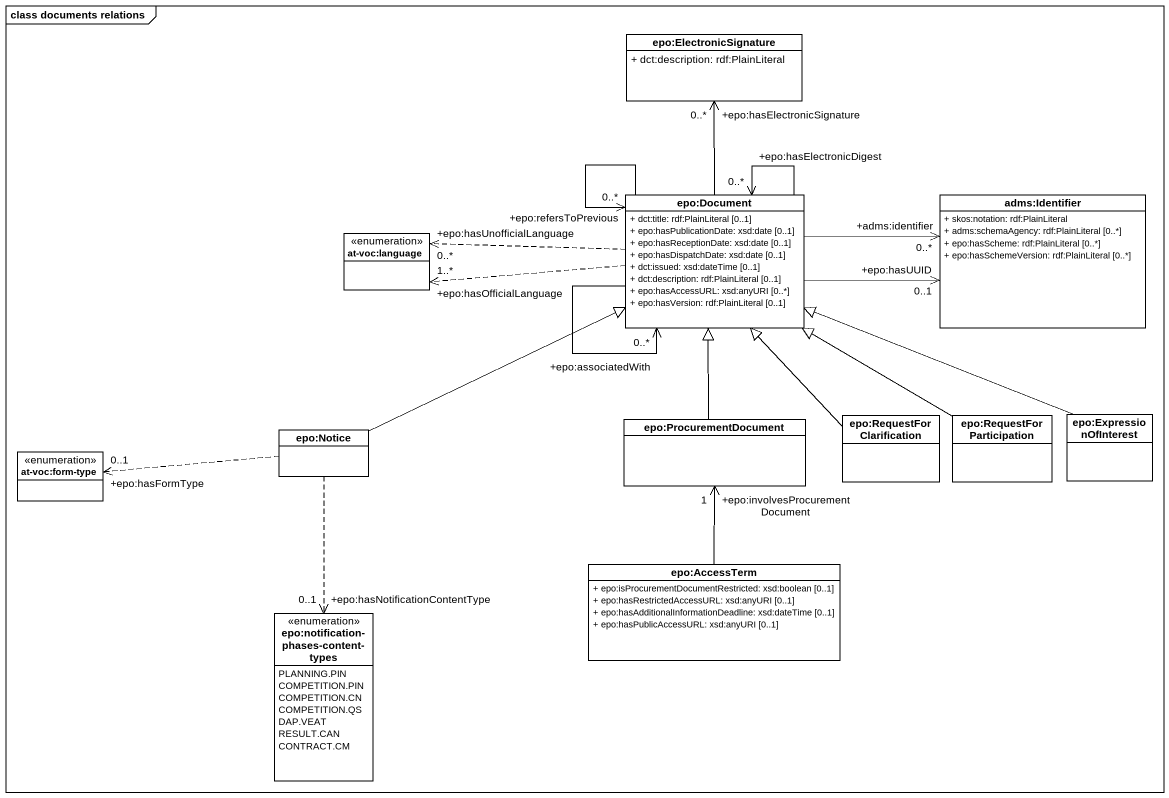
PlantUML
@startuml
mainframe class documents relations
hide circle
hide empty members
skinparam classAttributeIconSize 0
class "epo:ElectronicSignature" as epo_ElectronicSignature {
  + dct:description: rdf:PlainLiteral
}
class "epo:Document" as epo_Document {
  + dct:title: rdf:PlainLiteral [0..1]
  + epo:hasPublicationDate: xsd:date [0..1]
  + epo:hasReceptionDate: xsd:date [0..1]
  + epo:hasDispatchDate: xsd:date [0..1]
  + dct:issued: xsd:dateTime [0..1]
  + dct:description: rdf:PlainLiteral [0..1]
  + epo:hasAccessURL: xsd:anyURI [0..*]
  + epo:hasVersion: rdf:PlainLiteral [0..1]
}
class "adms:Identifier" as adms_Identifier {
  + skos:notation: rdf:PlainLiteral
  + adms:schemaAgency: rdf:PlainLiteral [0..*]
  + epo:hasScheme: rdf:PlainLiteral [0..*]
  + epo:hasSchemeVersion: rdf:PlainLiteral [0..*]
}
enum "at-voc:language" as at_voc_language
class "epo:RequestForClarification" as epo_RequestForClarification
class "epo:RequestForParticipation" as epo_RequestForParticipation
class "epo:ExpressionOfInterest" as epo_ExpressionOfInterest
enum "at-voc:form-type" as at_voc_form_type
class "epo:Notice" as epo_Notice
class "epo:ProcurementDocument" as epo_ProcurementDocument
class "epo:AccessTerm" as epo_AccessTerm {
  + epo:isProcurementDocumentRestricted: xsd:boolean [0..1]
  + epo:hasRestrictedAccessURL: xsd:anyURI [0..1]
  + epo:hasAdditionalInformationDeadline: xsd:dateTime [0..1]
  + epo:hasPublicAccessURL: xsd:anyURI [0..1]
}
enum "epo:notification-phases-content-types" as epo_notification_phases {
  PLANNING.PIN
  COMPETITION.PIN
  COMPETITION.CN
  COMPETITION.QS
  DAP.VEAT
  RESULT.CAN
  CONTRACT.CM
}
epo_Document -up-> "+epo:hasElectronicSignature\n0..*" epo_ElectronicSignature
epo_Document --> "+epo:associatedWith\n0..*" epo_Document
epo_Document --> "+epo:hasElectronicDigest\n0..*" epo_Document
epo_Document --> "+epo:refersToPrevious\n0..*" epo_Document
epo_Document -right-> "+epo:hasUUID\n0..1" adms_Identifier
epo_Document -right-> "+adms:identifier\n0..*" adms_Identifier
epo_Document .left.> "+epo:hasOfficialLanguage\n1..*" at_voc_language
epo_Document .left.> "+epo:hasUnofficialLanguage\n0..*" at_voc_language
epo_RequestForClarification -up-|> epo_Document
epo_RequestForParticipation -up-|> epo_Document
epo_ExpressionOfInterest -left-|> epo_Document
epo_Notice -right-|> epo_Document
epo_Notice .left.> "+epo:hasFormType\n0..1" at_voc_form_type
epo_Notice ..> "+epo:hasNotificationContentType\n0..1" epo_notification_phases
epo_ProcurementDocument -up-|> epo_Document
epo_AccessTerm -up-> "+epo:involvesProcurementDocument\n1" epo_ProcurementDocument
@enduml
